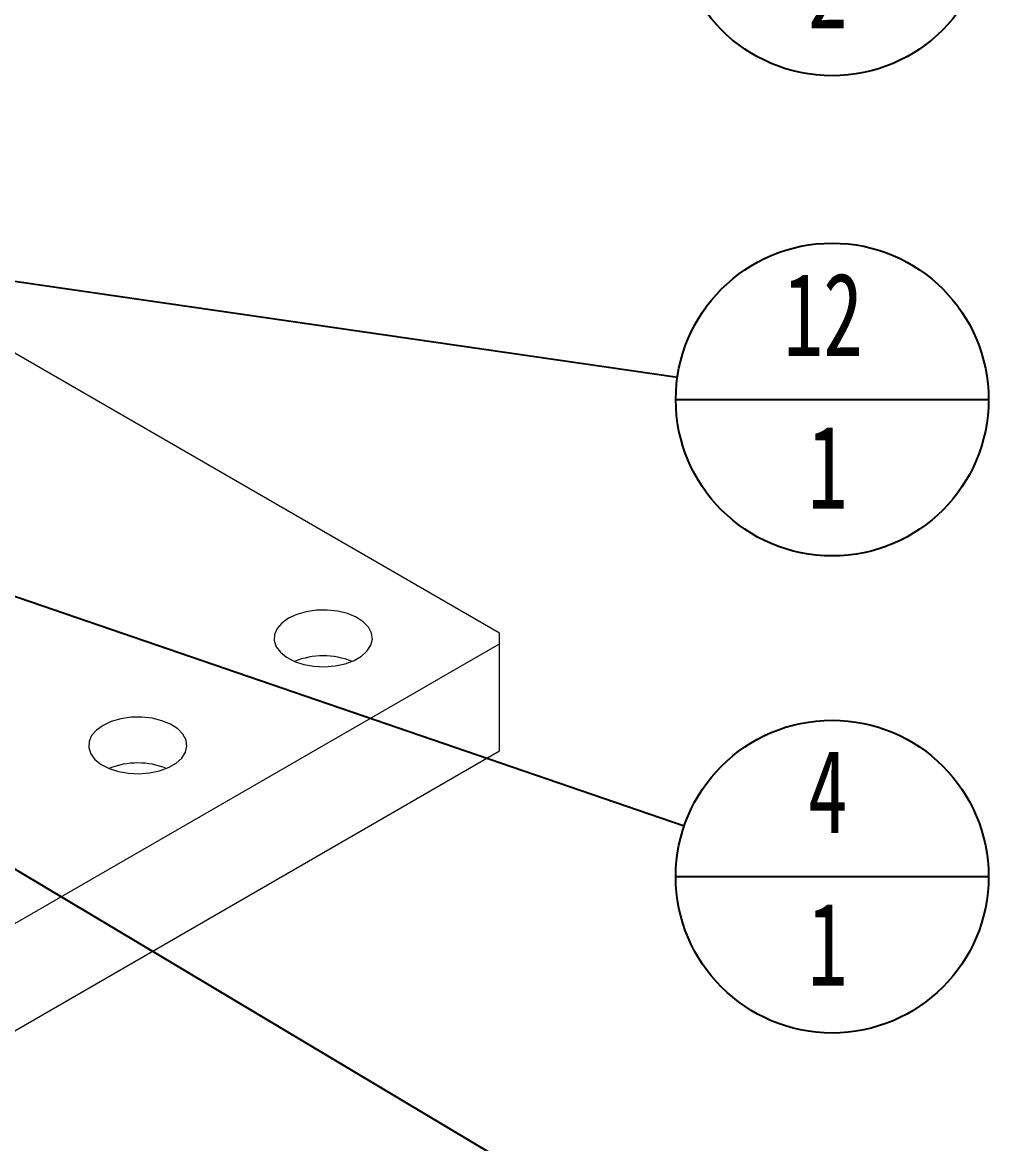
# Model space of a CAD drawing. Header units: millimetres. Extents: x 29 to 2500, y -68 to 1852.
# Drawn here: x 814.1 to 961.4, y 1274.1 to 1445.1 of the extents above; entities that cross this region are included whole.
import ezdxf

# ---------------------------------------------------------------- set-up
doc = ezdxf.new("R2010")
doc.units = ezdxf.units.MM
doc.header["$LTSCALE"] = 6
doc.layers.add('12', color=4, linetype='Continuous')
doc.styles.add('SLDTEXTSTYLE2', font='TXT', dxfattribs={"width": 0.7})
doc.dimstyles.new('SLDDIMSTYLE4', dxfattribs={"dimtxt": 0.18, "dimasz": 4.5, "dimexe": 0, "dimexo": 0.0625, "dimgap": 0, "dimtad": 0, "dimtih": 1, "dimtoh": 1, "dimdec": 0, "dimrnd": 1e-09, "dimzin": 0, "dimdsep": 46, "dimtxsty": 'Standard', "dimsah": 1, "dimcen": 0.09, "dimadec": 0, "dimazin": 0, "dimtfac": 4.5, "dimtdec": 0, "dimtofl": 0, "dimtmove": 0, "dimatfit": 3, "dimfxl": 0, "dimfrac": 2, "dimtolj": 1, "dimtzin": 0, "dimarcsym": 0})
doc.dimstyles.new('SLDDIMSTYLE5', dxfattribs={"dimtxt": 0.18, "dimasz": 1.8, "dimexe": 0, "dimexo": 0.0625, "dimgap": 0, "dimtad": 0, "dimtih": 1, "dimtoh": 1, "dimdec": 0, "dimrnd": 1e-09, "dimzin": 0, "dimdsep": 46, "dimtxsty": 'Standard', "dimblk1": 'DOT', "dimblk2": 'DOT', "dimsah": 1, "dimcen": 0.09, "dimadec": 0, "dimazin": 0, "dimtfac": 1.8, "dimtdec": 0, "dimtofl": 0, "dimtmove": 0, "dimatfit": 3, "dimldrblk": 'DOT', "dimfxl": 0, "dimfrac": 2, "dimtolj": 1, "dimtzin": 0, "dimarcsym": 0})

# ---------------------------------------------------------------- blocks, each defined once
blk = doc.blocks.new('SW_NOTE_0_6')
at = {"layer": '12', "color": 0}
blk.add_line((-0.16, 2.74), (47.55, 2.74), dxfattribs=at)
blk.add_circle((23.69, 2.74), 23.85, dxfattribs=at)
at = {"layer": '12', "color": 0, "char_height": 12.7, "attachment_point": 2, "style": 'SLDTEXTSTYLE2'}
for s, insert in [('7', (23.01, 22.08)), ('2', (23.01, -1.2))]:
    blk.add_mtext(s, dxfattribs=dict(at, insert=insert))
blk = doc.blocks.new('SW_NOTE_0_7')
at = {"layer": '12', "color": 0}
blk.add_line((-0.25, -3.42), (47.46, -3.42), dxfattribs=at)
blk.add_circle((23.61, -3.42), 23.85, dxfattribs=at)
at = {"layer": '12', "color": 0, "char_height": 12.7, "attachment_point": 2, "style": 'SLDTEXTSTYLE2'}
for s, insert in [('12', (22.23, 15.93)), ('1', (22.92, -7.35))]:
    blk.add_mtext(s, dxfattribs=dict(at, insert=insert))
blk = doc.blocks.new('SW_NOTE_0_8')
at = {"layer": '12', "color": 0}
blk.add_line((-1.29, -7.74), (46.41, -7.74), dxfattribs=at)
blk.add_circle((22.56, -7.74), 23.85, dxfattribs=at)
at = {"layer": '12', "color": 0, "char_height": 12.7, "attachment_point": 2, "style": 'SLDTEXTSTYLE2'}
for s, insert in [('4', (21.87, 11.61)), ('1', (21.87, -11.67))]:
    blk.add_mtext(s, dxfattribs=dict(at, insert=insert))
blk = doc.blocks.new('_Dot')
at = {"color": 0, "linetype": 'ByBlock', "lineweight": -2}
blk.add_line((-0.5, 0), (-1, 0), dxfattribs=at)
at = {"color": 0, "linetype": 'ByBlock', "const_width": 0.5}
blk.add_lwpolyline([(-0.25, 0, 1), (0.25, 0, 1)], format="xyb", close=True, dxfattribs=at)

msp = doc.modelspace()

# ---------------------------------------------------------------- linework, layer by layer
at = {"color": 7, "linetype": 'Continuous', "lineweight": 18}
for p, q in [((886.817, 1351.953), (801.47, 1401.224)), ((886.817, 1350.321), (886.817, 1351.953)), ((500.737, 1127.441), (886.817, 1350.321)), ((886.817, 1333.99), (886.817, 1350.321)), ((500.737, 1111.11), (886.817, 1333.99))]:
    msp.add_line(p, q, dxfattribs=at)
at = {"color": 7, "linetype": 'Continuous', "lineweight": 18, "flags": 128}
for points in [[(854.644, 1354.199), (853.628, 1353.469), (852.907, 1352.63), (852.516, 1351.722), (852.472, 1350.786), (852.778, 1349.866), (853.419, 1349.006), (854.365, 1348.246), (855.572, 1347.621), (856.984, 1347.16), (858.534, 1346.885), (860.15, 1346.809), (861.757, 1346.935), (863.28, 1347.258), (864.646, 1347.762), (865.793, 1348.425), (866.666, 1349.213), (867.226, 1350.092), (867.445, 1351.02), (867.313, 1351.953), (866.837, 1352.848), (866.039, 1353.663), (864.956, 1354.36), (863.639, 1354.906), (862.149, 1355.276), (860.556, 1355.452), (858.935, 1355.427), (857.361, 1355.201), (855.908, 1354.785), (854.644, 1354.199)], [(826.36, 1337.87), (825.344, 1337.141), (824.623, 1336.302), (824.232, 1335.393), (824.188, 1334.458), (824.493, 1333.538), (825.134, 1332.678), (826.08, 1331.918), (827.288, 1331.292), (828.699, 1330.832), (830.25, 1330.557), (831.866, 1330.481), (833.473, 1330.607), (834.995, 1330.93), (836.362, 1331.434), (837.509, 1332.096), (838.382, 1332.885), (838.941, 1333.764), (839.16, 1334.692), (839.029, 1335.625), (838.553, 1336.52), (837.755, 1337.335), (836.672, 1338.032), (835.354, 1338.578), (833.865, 1338.948), (832.272, 1339.124), (830.651, 1339.099), (829.077, 1338.873), (827.624, 1338.457), (826.36, 1337.87)]]:
    msp.add_lwpolyline(points, dxfattribs=at)
at = {"color": 7, "linetype": 'Continuous', "lineweight": 18}
for centre in [(859.947, 1336.576), (831.663, 1320.247)]:
    msp.add_arc(centre, 11.89, 68.34071, 111.65929, dxfattribs=at)

# ---------------------------------------------------------------- block references
at = {"layer": '12'}
for name, p in [('SW_NOTE_0_6', (913.864, 1458.05)), ('SW_NOTE_0_7', (913.953, 1390.977)), ('SW_NOTE_0_8', (914.997, 1322.543))]:
    msp.add_blockref(name, p, dxfattribs=at)

# ---------------------------------------------------------------- leaders
for points, dimstyle in [([(708.294, 1441.559), (915.422, 1524.662)], 'SLDDIMSTYLE4'), ([(703.451, 1433.742), (913.864, 1458.05)], 'SLDDIMSTYLE4'), ([(587.369, 1434.94), (914.997, 1322.543)], 'SLDDIMSTYLE4'), ([(742.78, 1415.761), (913.953, 1390.977)], 'SLDDIMSTYLE4'), ([(736.129, 1361.757), (917.076, 1253.796)], 'SLDDIMSTYLE5')]:
    msp.add_leader(points, dimstyle=dimstyle, dxfattribs=at)

doc.saveas('drawing.dxf')
